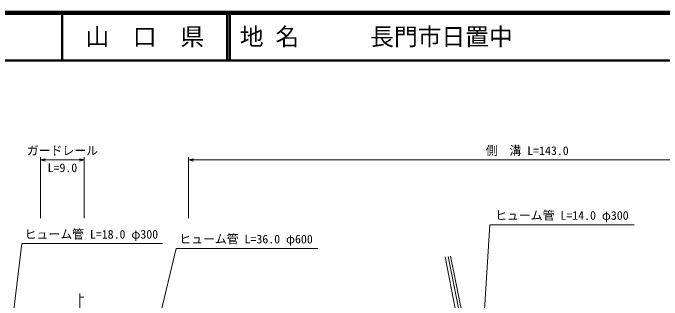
# Model space of a CAD drawing. Units: millimetres, scale not verified. Extents: x 40000 to 680000, y 20000 to 380000.
# Drawn here: x 322620 to 459284, y 319510 to 380000 of the extents above; entities that cross this region are included whole.
import ezdxf
from ezdxf.enums import TextEntityAlignment as Align

# ---------------------------------------------------------------- set-up
doc = ezdxf.new("R2010")
doc.units = ezdxf.units.MM
doc.header["$LTSCALE"] = 1000
for name, color, linetype, lineweight in [('M-BGD', 7, 'Continuous', 13), ('M-STR-HTXT', 7, 'Continuous', 13), ('M-TTL', 2, 'Continuous', 140), ('M-TTL-LINE', 7, 'Continuous', 50), ('M-TTL-TXT', 7, 'Continuous', 13)]:
    doc.layers.add(name, color=color, linetype=linetype, lineweight=lineweight)
doc.styles.add('ＭＳ ゴシック', font='')
doc.styles.get('ＭＳ ゴシック').set_extended_font_data('MS Gothic')

msp = doc.modelspace()

# ---------------------------------------------------------------- linework, layer by layer
at = {"layer": 'M-BGD'}
for p, q in [((415767, 317408), (413641, 328585)), ((416581, 317093), (414233, 328662)), ((420759, 299016), (414723, 328762)), ((336737, 309631), (336728, 320867)), ((336729, 320100), (337550, 320100))]:
    msp.add_line(p, q, dxfattribs=at)
at = {"layer": 'M-STR-HTXT'}
for p, q in [((328420, 336738), (328420, 349642)), ((328420, 349023), (329420, 349273)), ((337641, 349023), (328420, 349023)), ((328420, 349023), (329420, 348773)), ((337641, 349023), (336641, 349273)), ((337641, 349023), (336641, 348773)), ((337641, 336738), (337641, 349642)), ((359596, 336738), (359596, 349642)), ((359596, 349023), (360596, 349273)), ((502196, 349023), (359596, 349023)), ((359596, 349023), (360596, 348773)), ((420755, 298513), (423002, 335361)), ((423002, 335361), (453390, 335361)), ((319148, 288146), (324508, 331397)), ((324508, 331397), (354099, 331397)), ((346835, 288631), (356995, 330388)), ((356995, 330388), (386791, 330388))]:
    msp.add_line(p, q, dxfattribs=at)
at = {"layer": 'M-TTL'}
msp.add_line((680000, 380000), (40000, 380000), dxfattribs=at)
at = {"layer": 'M-TTL-LINE'}
for p, q in [((333000, 380000), (333000, 370000)), ((367750, 380000), (367750, 370000)), ((368250, 380000), (368250, 370000)), ((40000, 370000), (680000, 370000))]:
    msp.add_line(p, q, dxfattribs=at)

# ---------------------------------------------------------------- texts
at = {"layer": 'M-STR-HTXT', "style": 'ＭＳ ゴシック'}
for s, p in [('ガードレール', (333030, 349523)), ('側\u3000溝 L=143.0', (430896, 349523)), ('L=9.0', (333030, 345911)), ('ヒューム管 L=14.0 φ300', (438200, 335861)), ('ヒューム管 L=18.0 φ300', (339133, 331897)), ('ヒューム管 L=36.0 φ600', (371689, 330888))]:
    msp.add_text(s, height=1833, dxfattribs=at).set_placement(p, align=Align.BOTTOM_CENTER)
at = {"layer": 'M-TTL-TXT', "style": 'ＭＳ ゴシック'}
msp.add_text('山\u3000口\u3000県', height=3666, dxfattribs=at).set_placement((350375, 375000), align=Align.MIDDLE_CENTER)
msp.add_text('地 名      長門市日置中', height=3666, dxfattribs=at).set_placement((370380, 375000), align=Align.MIDDLE_LEFT)

doc.saveas('drawing.dxf')
